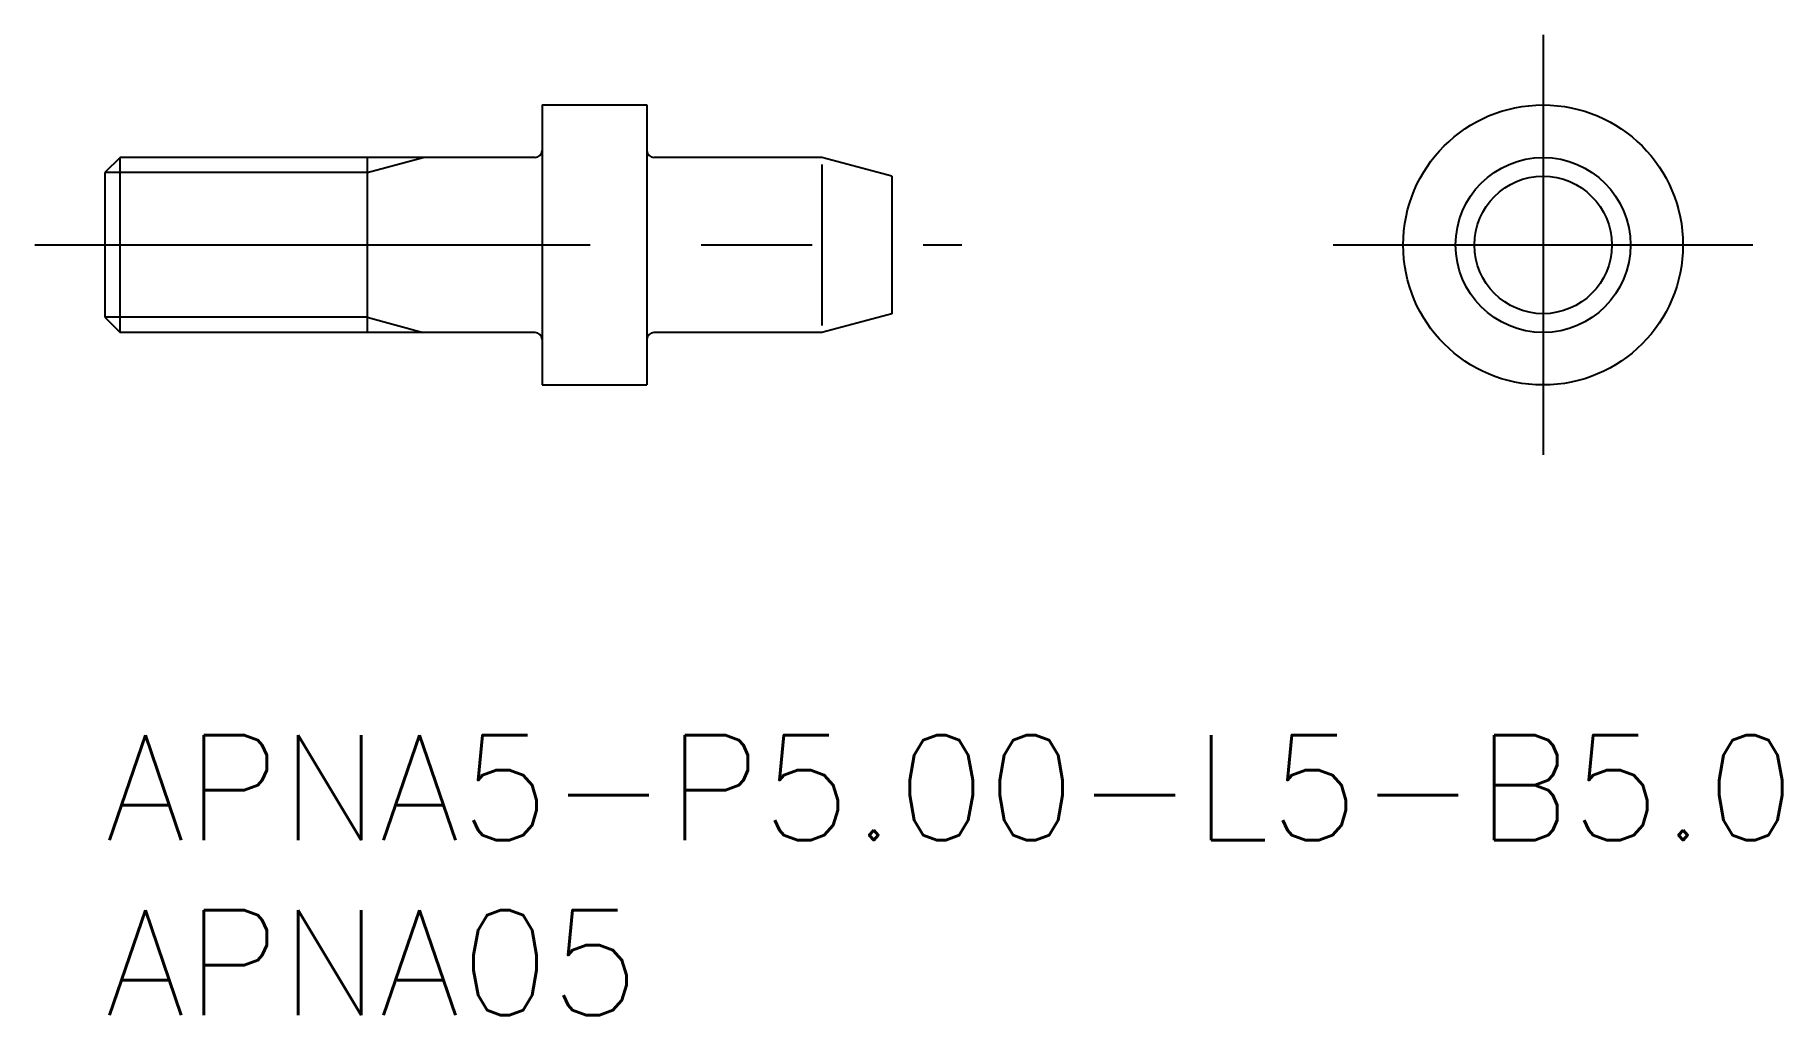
# Model space of a CAD drawing. Extents: x -2 to 48, y -8 to 20.
import ezdxf

# ---------------------------------------------------------------- set-up
doc = ezdxf.new("R2010")
doc.units = 0
doc.header["$LTSCALE"] = 0.5
doc.linetypes.add('CENTER', pattern=[50.8, 31.75, -6.35, 6.35, -6.35])
for name, color, linetype in [('MSM_CENTER', 1, 'CENTER'), ('MSM_CONTINUOUS', 7, 'CONTINUOUS'), ('MSM_NARROW', 5, 'CONTINUOUS'), ('MSM_PART_NUMBER', 7, 'CONTINUOUS')]:
    doc.layers.add(name, color=color, linetype=linetype)
doc.styles.get("Standard").update_dxf_attribs({"font": 'txt.shx', "height": 1.5, "bigfont": 'bigfont.shx'})

# ---------------------------------------------------------------- blocks, each defined once
blk = doc.blocks.new('*U4')
at = {"layer": 'MSM_PART_NUMBER'}
blk.add_text('APNA5-P5.00-L5-B5.0', height=3, dxfattribs=at).set_placement((0, -3))
blk = doc.blocks.new('*U5')
at = {"layer": 'MSM_PART_NUMBER'}
blk.add_text('APNA05', height=3, dxfattribs=at).set_placement((0, -8))

msp = doc.modelspace()

# ---------------------------------------------------------------- linework, layer by layer
at = {"layer": 'MSM_CENTER'}
for p, q in [((41.124, 20), (41.124, 8)), ((-2, 14), (24.5, 14)), ((35.124, 14), (47.124, 14))]:
    msp.add_line(p, q, dxfattribs=at)
at = {"layer": 'MSM_CONTINUOUS'}
for p, q in [((12.5, 18), (15.5, 18)), ((12.5, 18), (12.5, 10)), ((15.5, 18), (15.5, 10)), ((0.433, 16.5), (0, 16.067)), ((0.433, 11.5), (0.433, 16.5)), ((12.3, 16.5), (0.433, 16.5)), ((7.5, 16.5), (7.5, 11.5)), ((20.5, 16.5), (15.7, 16.5)), ((22.5, 15.964), (20.5, 16.5)), ((0, 16.067), (0, 11.933)), ((22.5, 15.964), (22.5, 12.036)), ((22.5, 12.036), (20.5, 11.5)), ((0, 11.933), (0.433, 11.5)), ((12.3, 11.5), (0.433, 11.5)), ((20.5, 11.5), (15.7, 11.5)), ((12.5, 10), (15.5, 10))]:
    msp.add_line(p, q, dxfattribs=at)
for radius in [4, 2.5, 1.964]:
    msp.add_circle((41.124, 14), radius, dxfattribs=at)
for centre, start, end in [((12.3, 16.7), 270, 0), ((15.7, 16.7), 180, 270), ((12.3, 11.3), 0, 90), ((15.7, 11.3), 90, 180)]:
    msp.add_arc(centre, 0.2, start, end, dxfattribs=at)
at = {"layer": 'MSM_NARROW'}
for p, q in [((7.5, 16.067), (9.1, 16.5)), ((7.5, 16.067), (0, 16.067)), ((20.5, 16.3), (20.5, 11.7)), ((7.5, 11.933), (0, 11.933)), ((7.5, 11.933), (9.1, 11.5))]:
    msp.add_line(p, q, dxfattribs=at)

# ---------------------------------------------------------------- block references
at = {"layer": 'MSM_CONTINUOUS'}
for name in ['*U4', '*U5']:
    msp.add_blockref(name, (0, 0), dxfattribs=at)

doc.saveas('drawing.dxf')
